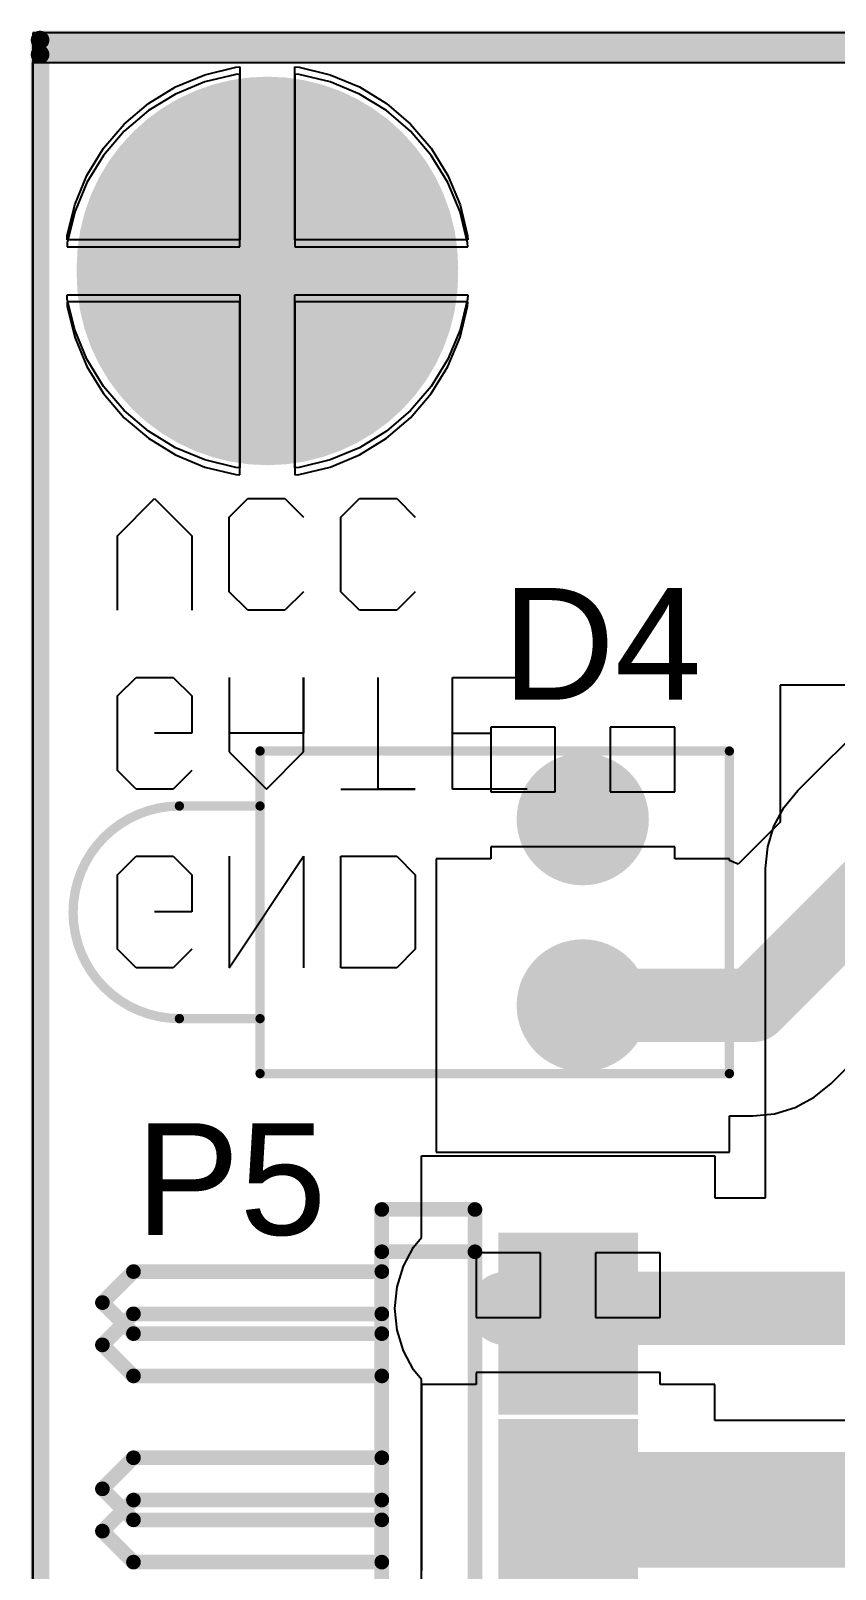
# Model space of a CAD drawing. Header units: millimetres. Extents: x 2158 to 2274, y 1137 to 1278.
# Drawn here: x 2158.13 to 2169.1, y 1156.08 to 1177.06 of the extents above; entities that cross this region are included whole.
import ezdxf

# ---------------------------------------------------------------- set-up
doc = ezdxf.new("R2010")
doc.units = ezdxf.units.MM
for name, color, linetype in [('1', 7, 'Continuous'), ('BottomLayer', 5, 'Continuous'), ('BottomSolder', 6, 'Continuous'), ('Mechanical13', 56, 'Continuous'), ('MultiLayer', 9, 'Continuous'), ('PadHoleLayer', 156, 'Continuous'), ('TopLayer', 1, 'Continuous'), ('TopOverlay', 40, 'Continuous'), ('TopSolder', 216, 'Continuous')]:
    doc.layers.add(name, color=color, linetype=linetype)
doc.styles.get("Standard").update_dxf_attribs({"font": 'arial.ttf'})

# ---------------------------------------------------------------- blocks, each defined once
blk = doc.blocks.new('HDR1X3H_16')
at = {"layer": 'BottomLayer'}
for points in [[(-0.85001862, -0.84999068), (0.8499779799999999, -0.84999068), (-0.85001862, 0.85000592), (0.8499779799999999, 0.85000592)], [(1.68998138, -0.84999068), (3.38997798, -0.84999068), (1.68998138, 0.85000592), (3.38997798, 0.85000592)], [(4.22998138, -0.84999068), (5.929977979999999, -0.84999068), (4.22998138, 0.85000592), (5.929977979999999, 0.85000592)]]:
    blk.add_solid(points, dxfattribs=at)
at = {"layer": 'BottomSolder'}
for points in [[(-0.95161862, -0.9515906799999999), (0.9515779799999999, -0.9515906799999999), (-0.95161862, 0.95160592), (0.9515779799999999, 0.95160592)], [(1.58838138, -0.9515906799999999), (3.49157798, -0.9515906799999999), (1.58838138, 0.95160592), (3.49157798, 0.95160592)], [(4.12838138, -0.9515906799999999), (6.03157798, -0.9515906799999999), (4.12838138, 0.95160592), (6.03157798, 0.95160592)]]:
    blk.add_solid(points, dxfattribs=at)
at = {"layer": 'MultiLayer'}
for points in [[(-0.85001862, -0.84999068), (0.8499779799999999, -0.84999068), (-0.85001862, 0.85000592), (0.8499779799999999, 0.85000592)], [(1.68998138, -0.84999068), (3.38997798, -0.84999068), (1.68998138, 0.85000592), (3.38997798, 0.85000592)], [(4.22998138, -0.84999068), (5.929977979999999, -0.84999068), (4.22998138, 0.85000592), (5.929977979999999, 0.85000592)]]:
    blk.add_solid(points, dxfattribs=at)
at = {"layer": 'PadHoleLayer', "const_width": 0.5999987999999999}
for points in [[(-0.30001972, 7.62e-06, 1), (0.29997908, 7.62e-06, 1)], [(2.23998028, 7.62e-06, 1), (2.83997908, 7.62e-06, 1)], [(4.779980279999999, 7.62e-06, 1), (5.37997908, 7.62e-06, 1)]]:
    blk.add_lwpolyline(points, format="xyb", close=True, dxfattribs=at)
at = {"layer": 'TopLayer'}
for points in [[(-0.85001862, -0.84999068), (0.8499779799999999, -0.84999068), (-0.85001862, 0.85000592), (0.8499779799999999, 0.85000592)], [(1.68998138, -0.84999068), (3.38997798, -0.84999068), (1.68998138, 0.85000592), (3.38997798, 0.85000592)], [(4.22998138, -0.84999068), (5.929977979999999, -0.84999068), (4.22998138, 0.85000592), (5.929977979999999, 0.85000592)]]:
    blk.add_solid(points, dxfattribs=at)
at = {"layer": 'TopOverlay', "const_width": 0.1999996}
for points in [[(-1.27002032, -2.53999238), (-1.27002032, -1.26999238)], [(6.34997968, -1.26999238), (-1.27002032, -1.26999238)], [(6.34997968, -2.53999238), (6.34997968, -1.26999238)], [(6.34997968, -2.53999238), (-1.27002032, -2.53999238)], [(-0.42333672, -5.926625179999999), (-0.42333672, -2.53999238)], [(0.42329608, -5.926625179999999), (0.42329608, -2.53999238)], [(2.11666328, -5.926625179999999), (2.11666328, -2.53999238)], [(2.96329608, -5.926625179999999), (2.96329608, -2.53999238)], [(4.65661248, -5.926625179999999), (4.65661248, -2.53999238)], [(5.503296079999999, -5.926625179999999), (5.503296079999999, -2.53999238)], [(-2.032e-05, -6.34999238), (-0.42333672, -5.926625179999999)], [(-2.032e-05, -6.34999238), (0.42329608, -5.926625179999999)], [(2.53997968, -6.34999238), (2.11666328, -5.926625179999999)], [(2.53997968, -6.34999238), (2.96329608, -5.926625179999999)], [(5.07997968, -6.34999238), (4.65661248, -5.926625179999999)], [(5.07997968, -6.34999238), (5.503296079999999, -5.926625179999999)]]:
    blk.add_lwpolyline(points, dxfattribs=at)
at = {"layer": 'TopOverlay', "const_width": 0.0999998}
for points in [[(-1.32002022, -1.26999238, 1), (-1.22002042, -1.26999238, 1)], [(-1.32002022, -1.26999238, 1), (-1.22002042, -1.26999238, 1)], [(6.299979779999999, -1.26999238, 1), (6.399979579999999, -1.26999238, 1)], [(6.299979779999999, -1.26999238, 1), (6.399979579999999, -1.26999238, 1)], [(-1.32002022, -2.53999238, 1), (-1.22002042, -2.53999238, 1)], [(-1.32002022, -2.53999238, 1), (-1.22002042, -2.53999238, 1)], [(-0.47333662, -2.53999238, 1), (-0.37333682, -2.53999238, 1)], [(0.37329618, -2.53999238, 1), (0.4732959799999999, -2.53999238, 1)], [(2.06666338, -2.53999238, 1), (2.16666318, -2.53999238, 1)], [(2.91329618, -2.53999238, 1), (3.01329598, -2.53999238, 1)], [(4.60661258, -2.53999238, 1), (4.70661238, -2.53999238, 1)], [(5.45329618, -2.53999238, 1), (5.55329598, -2.53999238, 1)], [(6.299979779999999, -2.53999238, 1), (6.399979579999999, -2.53999238, 1)], [(6.299979779999999, -2.53999238, 1), (6.399979579999999, -2.53999238, 1)], [(-0.47333662, -5.926625179999999, 1), (-0.37333682, -5.926625179999999, 1)], [(-0.47333662, -5.926625179999999, 1), (-0.37333682, -5.926625179999999, 1)], [(0.37329618, -5.926625179999999, 1), (0.4732959799999999, -5.926625179999999, 1)], [(0.37329618, -5.926625179999999, 1), (0.4732959799999999, -5.926625179999999, 1)], [(2.06666338, -5.926625179999999, 1), (2.16666318, -5.926625179999999, 1)], [(2.06666338, -5.926625179999999, 1), (2.16666318, -5.926625179999999, 1)], [(2.91329618, -5.926625179999999, 1), (3.01329598, -5.926625179999999, 1)], [(2.91329618, -5.926625179999999, 1), (3.01329598, -5.926625179999999, 1)], [(4.60661258, -5.926625179999999, 1), (4.70661238, -5.926625179999999, 1)], [(4.60661258, -5.926625179999999, 1), (4.70661238, -5.926625179999999, 1)], [(5.45329618, -5.926625179999999, 1), (5.55329598, -5.926625179999999, 1)], [(5.45329618, -5.926625179999999, 1), (5.55329598, -5.926625179999999, 1)], [(-0.05002022, -6.34999238, 1), (0.04997958, -6.34999238, 1)], [(-0.05002022, -6.34999238, 1), (0.04997958, -6.34999238, 1)], [(2.48997978, -6.34999238, 1), (2.58997958, -6.34999238, 1)], [(2.48997978, -6.34999238, 1), (2.58997958, -6.34999238, 1)], [(5.02997978, -6.34999238, 1), (5.12997958, -6.34999238, 1)], [(5.02997978, -6.34999238, 1), (5.12997958, -6.34999238, 1)]]:
    blk.add_lwpolyline(points, format="xyb", close=True, dxfattribs=at)
at = {"layer": 'TopSolder'}
for points in [[(-0.95161862, -0.9515906799999999), (0.9515779799999999, -0.9515906799999999), (-0.95161862, 0.95160592), (0.9515779799999999, 0.95160592)], [(1.58838138, -0.9515906799999999), (3.49157798, -0.9515906799999999), (1.58838138, 0.95160592), (3.49157798, 0.95160592)], [(4.12838138, -0.9515906799999999), (6.03157798, -0.9515906799999999), (4.12838138, 0.95160592), (6.03157798, 0.95160592)]]:
    blk.add_solid(points, dxfattribs=at)
blk = doc.blocks.new('LED_1_17')
at = {"layer": 'BottomLayer', "const_width": 0.7999984}
for points in [[(-0.40000682, 1.27001778, 1), (0.39999158, 1.27001778, 1)], [(-0.40000682, -1.26998222, 1), (0.39999158, -1.26998222, 1)]]:
    blk.add_lwpolyline(points, format="xyb", close=True, dxfattribs=at)
at = {"layer": 'BottomSolder', "const_width": 0.9015983999999999}
for points in [[(-0.45080682, 1.27001778, 1), (0.45079158, 1.27001778, 1)], [(-0.45080682, -1.26998222, 1), (0.45079158, -1.26998222, 1)]]:
    blk.add_lwpolyline(points, format="xyb", close=True, dxfattribs=at)
at = {"layer": 'MultiLayer', "const_width": 0.7999984}
for points in [[(-0.40000682, 1.27001778, 1), (0.39999158, 1.27001778, 1)], [(-0.40000682, -1.26998222, 1), (0.39999158, -1.26998222, 1)]]:
    blk.add_lwpolyline(points, format="xyb", close=True, dxfattribs=at)
at = {"layer": 'PadHoleLayer', "const_width": 0.3999992}
for points in [[(-0.20000722, 1.27001778, 1), (0.19999198, 1.27001778, 1)], [(-0.20000722, -1.26998222, 1), (0.19999198, -1.26998222, 1)]]:
    blk.add_lwpolyline(points, format="xyb", close=True, dxfattribs=at)
at = {"layer": 'TopLayer', "const_width": 0.7999984}
for points in [[(-0.40000682, 1.27001778, 1), (0.39999158, 1.27001778, 1)], [(-0.40000682, -1.26998222, 1), (0.39999158, -1.26998222, 1)]]:
    blk.add_lwpolyline(points, format="xyb", close=True, dxfattribs=at)
at = {"layer": 'TopOverlay', "const_width": 0.127}
for points in [[(-2.00000362, 2.20001338), (-2.00000362, -2.19997782)], [(4.39998358, 2.20001338), (-2.00000362, 2.20001338)], [(4.39998358, 2.20001338), (4.39998358, -2.19997782)], [(5.50000678, 1.45000218), (4.39998358, 1.45000218)], [(5.50000678, -1.45001742), (4.39998358, -1.45001742)], [(4.39998358, -2.19997782), (-2.00000362, -2.19997782)]]:
    blk.add_lwpolyline(points, dxfattribs=at)
at = {"layer": 'TopOverlay', "const_width": 0.0635}
for points in [[(-2.03175362, 2.20001338, 1), (-1.96825362, 2.20001338, 1)], [(-2.03175362, 2.20001338, 1), (-1.96825362, 2.20001338, 1)], [(4.36823358, 2.20001338, 1), (4.43173358, 2.20001338, 1)], [(4.36823358, 2.20001338, 1), (4.43173358, 2.20001338, 1)], [(4.36823358, 1.45000218, 1), (4.43173358, 1.45000218, 1)], [(5.46824916, 1.44999964, 1), (5.531749159999999, 1.44999964, 1)], [(5.46825678, 1.45000218, 1), (5.531756779999999, 1.45000218, 1)], [(4.36823358, -1.45001742, 1), (4.43173358, -1.45001742, 1)], [(5.46824916, -1.44999964, 1), (5.531749159999999, -1.44999964, 1)], [(5.46825678, -1.45001742, 1), (5.531756779999999, -1.45001742, 1)], [(-2.03175362, -2.19997782, 1), (-1.96825362, -2.19997782, 1)], [(-2.03175362, -2.19997782, 1), (-1.96825362, -2.19997782, 1)], [(4.36823358, -2.19997782, 1), (4.43173358, -2.19997782, 1)], [(4.36823358, -2.19997782, 1), (4.43173358, -2.19997782, 1)]]:
    blk.add_lwpolyline(points, format="xyb", close=True, dxfattribs=at)
at = {"layer": 'TopOverlay', "const_width": 0.127}
blk.add_lwpolyline([(5.49999916, 1.44999964, -0.9999999999999999), (5.49999916, -1.44999964)], format="xyb", dxfattribs=at)
at = {"layer": 'TopSolder', "const_width": 0.9015983999999999}
for points in [[(-0.45080682, 1.27001778, 1), (0.45079158, 1.27001778, 1)], [(-0.45080682, -1.26998222, 1), (0.45079158, -1.26998222, 1)]]:
    blk.add_lwpolyline(points, format="xyb", close=True, dxfattribs=at)

msp = doc.modelspace()

# ---------------------------------------------------------------- linework, layer by layer
at = {"layer": '1'}
for p, q in [((2203.060775623062, 1177.034182337791), (2158.160776523062, 1177.034182337791)), ((2158.160776523062, 1177.034182337791), (2158.160776523062, 1137.141181097791)), ((2160.928611983062, 1176.562679597791), (2160.985764523062, 1176.567177937791)), ((2160.985764523062, 1176.567177937791), (2160.985764523062, 1174.209174017791)), ((2161.735765563062, 1174.209174017791), (2161.735765563062, 1176.567177937791)), ((2161.735765563062, 1176.567177937791), (2161.792918103062, 1176.562679597791)), ((2160.106609563062, 1176.295593517791), (2160.507101523062, 1176.461483457791)), ((2160.507101523062, 1176.461483457791), (2160.928611983062, 1176.562679597791)), ((2161.792918103062, 1176.562679597791), (2162.214428563062, 1176.461483457791)), ((2162.214428563062, 1176.461483457791), (2162.614920523062, 1176.295593517791)), ((2159.736998923062, 1176.069096637791), (2160.106609563062, 1176.295593517791)), ((2162.614920523062, 1176.295593517791), (2162.984531163062, 1176.069096637791)), ((2159.407370423062, 1175.787568117791), (2159.736998923062, 1176.069096637791)), ((2162.984531163062, 1176.069096637791), (2163.314159663062, 1175.787568117791)), ((2159.125841903062, 1175.457939617791), (2159.407370423062, 1175.787568117791)), ((2163.314159663062, 1175.787568117791), (2163.595688183062, 1175.457939617791)), ((2158.899345023062, 1175.088328977791), (2159.125841903062, 1175.457939617791)), ((2163.595688183062, 1175.457939617791), (2163.822185063062, 1175.088328977791)), ((2158.733455083062, 1174.687837017791), (2158.899345023062, 1175.088328977791)), ((2163.822185063062, 1175.088328977791), (2163.988075003062, 1174.687837017791)), ((2158.632258943062, 1174.266326557791), (2158.733455083062, 1174.687837017791)), ((2163.988075003062, 1174.687837017791), (2164.089271143062, 1174.266326557791)), ((2158.627760603062, 1174.209174017791), (2158.632258943062, 1174.266326557791)), ((2164.089271143062, 1174.266326557791), (2164.093769483062, 1174.209174017791)), ((2160.985764523062, 1174.209174017791), (2158.627760603062, 1174.209174017791)), ((2164.093769483062, 1174.209174017791), (2161.735765563062, 1174.209174017791)), ((2158.632258943062, 1173.402020437791), (2158.627760603062, 1173.459172977791)), ((2158.627760603062, 1173.459172977791), (2160.985764523062, 1173.459172977791)), ((2160.985764523062, 1173.459172977791), (2160.985764523062, 1171.101169057791)), ((2161.735765563062, 1171.101169057791), (2161.735765563062, 1173.459172977791)), ((2161.735765563062, 1173.459172977791), (2164.093769483062, 1173.459172977791)), ((2164.093769483062, 1173.459172977791), (2164.089271143062, 1173.402020437791)), ((2158.733455083062, 1172.980509977791), (2158.632258943062, 1173.402020437791)), ((2164.089271143062, 1173.402020437791), (2163.988075003062, 1172.980509977791)), ((2158.899345023062, 1172.580018017791), (2158.733455083062, 1172.980509977791)), ((2163.988075003062, 1172.980509977791), (2163.822185063062, 1172.580018017791)), ((2159.125841903062, 1172.210407377791), (2158.899345023062, 1172.580018017791)), ((2163.822185063062, 1172.580018017791), (2163.595688183062, 1172.210407377791)), ((2159.407370423062, 1171.880778877791), (2159.125841903062, 1172.210407377791)), ((2163.595688183062, 1172.210407377791), (2163.314159663062, 1171.880778877791)), ((2159.736998923062, 1171.599250357791), (2159.407370423062, 1171.880778877791)), ((2163.314159663062, 1171.880778877791), (2162.984531163062, 1171.599250357791)), ((2160.106609563062, 1171.372753477791), (2159.736998923062, 1171.599250357791)), ((2162.984531163062, 1171.599250357791), (2162.614920523062, 1171.372753477791)), ((2160.507101523062, 1171.206863537791), (2160.106609563062, 1171.372753477791)), ((2162.614920523062, 1171.372753477791), (2162.214428563062, 1171.206863537791)), ((2168.594984763062, 1166.699973897791), (2173.394970083062, 1171.499956677791)), ((2160.928611983062, 1171.105667397791), (2160.507101523062, 1171.206863537791)), ((2162.214428563062, 1171.206863537791), (2161.792918103062, 1171.105667397791)), ((2160.985764523062, 1171.101169057791), (2160.928611983062, 1171.105667397791)), ((2161.792918103062, 1171.105667397791), (2161.735765563062, 1171.101169057791)), ((2159.314774723062, 1170.172346937791), (2159.822609623062, 1170.680181837791)), ((2159.822609623062, 1170.680181837791), (2160.330447063062, 1170.172346937791)), ((2160.838281963062, 1170.426263117791), (2161.092200683062, 1170.680181837791)), ((2161.092200683062, 1170.680181837791), (2161.600035583062, 1170.680181837791)), ((2161.600035583062, 1170.680181837791), (2161.853954303062, 1170.426263117791)), ((2162.361789203062, 1170.426263117791), (2162.615707923062, 1170.680181837791)), ((2162.615707923062, 1170.680181837791), (2163.123542823062, 1170.680181837791)), ((2163.123542823062, 1170.680181837791), (2163.377461543062, 1170.426263117791)), ((2160.838281963062, 1169.410593317791), (2160.838281963062, 1170.426263117791)), ((2162.361789203062, 1169.410593317791), (2162.361789203062, 1170.426263117791)), ((2159.314774723062, 1169.156674597791), (2159.314774723062, 1170.172346937791)), ((2160.330447063062, 1170.172346937791), (2160.330447063062, 1169.156674597791)), ((2161.092200683062, 1169.156674597791), (2160.838281963062, 1169.410593317791)), ((2161.853954303062, 1169.410593317791), (2161.600035583062, 1169.156674597791)), ((2162.615707923062, 1169.156674597791), (2162.361789203062, 1169.410593317791)), ((2163.377461543062, 1169.410593317791), (2163.123542823062, 1169.156674597791)), ((2161.600035583062, 1169.156674597791), (2161.092200683062, 1169.156674597791)), ((2163.123542823062, 1169.156674597791), (2162.615707923062, 1169.156674597791)), ((2159.314774723062, 1167.988454937791), (2159.568693443062, 1168.242373657791)), ((2159.568693443062, 1168.242373657791), (2160.076528343062, 1168.242373657791)), ((2160.076528343062, 1168.242373657791), (2160.330447063062, 1167.988454937791)), ((2160.838281963062, 1168.242373657791), (2160.838281963062, 1167.226701317791)), ((2161.853954303062, 1167.226701317791), (2161.853954303062, 1168.242373657791)), ((2161.853954303062, 1168.242373657791), (2161.853954303062, 1167.480620037791)), ((2162.869624103062, 1166.718866417791), (2162.869624103062, 1168.242373657791)), ((2163.885296443062, 1166.718866417791), (2163.885296443062, 1168.242373657791)), ((2163.885296443062, 1168.242373657791), (2164.900968783062, 1168.242373657791)), ((2159.314774723062, 1166.972785137791), (2159.314774723062, 1167.988454937791)), ((2160.330447063062, 1167.988454937791), (2160.330447063062, 1167.480620037791)), ((2160.330447063062, 1167.480620037791), (2159.822609623062, 1167.480620037791)), ((2161.853954303062, 1167.480620037791), (2160.838281963062, 1167.480620037791)), ((2163.885296443062, 1167.480620037791), (2164.393131343062, 1167.480620037791)), ((2160.838281963062, 1167.226701317791), (2161.346116863062, 1166.718866417791)), ((2161.346116863062, 1166.718866417791), (2161.853954303062, 1167.226701317791)), ((2159.568693443062, 1166.718866417791), (2159.314774723062, 1166.972785137791)), ((2160.330447063062, 1166.972785137791), (2160.076528343062, 1166.718866417791)), ((2160.076528343062, 1166.718866417791), (2159.568693443062, 1166.718866417791)), ((2162.361789203062, 1166.718866417791), (2163.377461543062, 1166.718866417791)), ((2163.377461543062, 1166.718866417791), (2162.869624103062, 1166.718866417791)), ((2164.900968783062, 1166.718866417791), (2163.885296443062, 1166.718866417791)), ((2168.407537843062, 1166.471569477791), (2168.594984763062, 1166.699973897791)), ((2168.268251863062, 1166.210985797791), (2168.407537843062, 1166.471569477791)), ((2168.182481143062, 1165.928232997791), (2168.268251863062, 1166.210985797791)), ((2168.153520063062, 1165.634182277791), (2168.182481143062, 1165.928232997791)), ((2159.314774723062, 1165.550646757791), (2159.568693443062, 1165.804565477791)), ((2159.568693443062, 1165.804565477791), (2160.076528343062, 1165.804565477791)), ((2160.076528343062, 1165.804565477791), (2160.330447063062, 1165.550646757791)), ((2160.838281963062, 1165.804565477791), (2160.838281963062, 1164.281058237791)), ((2160.838281963062, 1164.281058237791), (2161.853954303062, 1165.804565477791)), ((2161.853954303062, 1165.804565477791), (2161.853954303062, 1164.281058237791)), ((2162.361789203062, 1164.281058237791), (2162.361789203062, 1165.804565477791)), ((2162.361789203062, 1165.804565477791), (2163.123542823062, 1165.804565477791)), ((2163.123542823062, 1165.804565477791), (2163.377461543062, 1165.550646757791)), ((2159.314774723062, 1164.534976957791), (2159.314774723062, 1165.550646757791)), ((2160.330447063062, 1165.550646757791), (2160.330447063062, 1165.042811857791)), ((2163.377461543062, 1165.550646757791), (2163.377461543062, 1164.534976957791)), ((2168.153520063062, 1161.141458217791), (2168.153520063062, 1165.634182277791)), ((2160.330447063062, 1165.042811857791), (2159.822609623062, 1165.042811857791)), ((2159.568693443062, 1164.281058237791), (2159.314774723062, 1164.534976957791)), ((2160.330447063062, 1164.534976957791), (2160.076528343062, 1164.281058237791)), ((2163.377461543062, 1164.534976957791), (2163.123542823062, 1164.281058237791)), ((2160.076528343062, 1164.281058237791), (2159.568693443062, 1164.281058237791)), ((2163.123542823062, 1164.281058237791), (2162.361789203062, 1164.281058237791)), ((2163.460781163062, 1160.601266257791), (2163.460781163062, 1161.714162177791)), ((2163.460781163062, 1161.714162177791), (2167.460783323062, 1161.714162177791)), ((2167.460783323062, 1161.714162177791), (2167.460783323062, 1161.141458217791)), ((2167.460783323062, 1161.141458217791), (2168.153520063062, 1161.141458217791)), ((2163.215071723062, 1160.211002877791), (2163.354357703062, 1160.471589097791)), ((2163.354357703062, 1160.471589097791), (2163.460781163062, 1160.601266257791)), ((2163.129301003062, 1159.928252617791), (2163.215071723062, 1160.211002877791)), ((2163.100339923062, 1159.634201897791), (2163.129301003062, 1159.928252617791)), ((2163.129301003062, 1159.340151177791), (2163.100339923062, 1159.634201897791)), ((2163.215071723062, 1159.057400917791), (2163.129301003062, 1159.340151177791)), ((2163.354357703062, 1158.796814697791), (2163.215071723062, 1159.057400917791)), ((2163.460781163062, 1158.667137537791), (2163.354357703062, 1158.796814697791)), ((2163.460781163062, 1157.714160017791), (2163.460781163062, 1158.667137537791)), ((2163.460781163062, 1155.174160017791), (2163.460781163062, 1157.714160017791))]:
    msp.add_line(p, q, dxfattribs=at)
for points, const_width in [([(2158.260776323062, 1176.934182537791), (2158.260778863062, 1176.934179997791)], 0.254), ([(2158.260776323062, 1176.934182537791), (2158.260776323062, 1137.034181057791)], 0.254), ([(2158.260778863062, 1176.934179997791), (2273.660776663062, 1176.934179997791)], 0.254), ([(2165.460782243062, 1159.714161097791), (2165.540741443062, 1159.634201897791)], 1.00000054), ([(2164.607596243062, 1159.634201897791), (2165.540741443062, 1159.634201897791)], 1.00000054), ([(2165.540741443062, 1159.634201897791), (2169.660776383062, 1159.634201897791)], 1.00000054), ([(2165.460782243062, 1157.174161097791), (2170.011395443062, 1157.174161097791)], 1.00000054)]:
    msp.add_lwpolyline(points, dxfattribs=dict(at, const_width=const_width))
for points, const_width in [([(2158.197276323062, 1176.934182537791, -1), (2158.324276323062, 1176.934182537791, -1)], 0.127), ([(2158.197276323062, 1176.934182537791, -1), (2158.324276323062, 1176.934182537791, -1)], 0.127), ([(2158.197278863062, 1176.934179997791, -1), (2158.324278863062, 1176.934179997791, -1)], 0.127), ([(2158.197278863062, 1176.934179997791, -1), (2158.324278863062, 1176.934179997791, -1)], 0.127), ([(2160.059965003062, 1173.834173497791, -1), (2162.661565083062, 1173.834173497791, -1)], 2.60160008), ([(2160.059965003062, 1173.834173497791, -1), (2162.661565083062, 1173.834173497791, -1)], 2.60160008), ([(2160.110765003062, 1173.834173497791, -1), (2162.610765083062, 1173.834173497791, -1)], 2.50000008), ([(2160.110765003062, 1173.834173497791, -1), (2162.610765083062, 1173.834173497791, -1)], 2.50000008), ([(2160.110765003062, 1173.834173497791, -1), (2162.610765083062, 1173.834173497791, -1)], 2.50000008), ([(2165.210782743062, 1159.714161097791, -1), (2165.710781743062, 1159.714161097791, -1)], 0.499999), ([(2164.357596743062, 1159.634201897791, -1), (2164.857595743062, 1159.634201897791, -1)], 0.499999), ([(2165.290741943062, 1159.634201897791, -1), (2165.790740943062, 1159.634201897791, -1)], 0.499999), ([(2165.290741943062, 1159.634201897791, -1), (2165.790740943062, 1159.634201897791, -1)], 0.499999), ([(2165.290741943062, 1159.634201897791, -1), (2165.790740943062, 1159.634201897791, -1)], 0.499999), ([(2165.210782743062, 1157.174161097791, -1), (2165.710781743062, 1157.174161097791, -1)], 0.499999)]:
    msp.add_lwpolyline(points, format="xyb", close=True, dxfattribs=dict(at, const_width=const_width))
at = {"layer": 'BottomLayer'}
for p, q in [((2158.160776523062, 1136.737325035554), (2158.160776523062, 1176.630326275555)), ((2158.160776523062, 1176.630326275555), (2192.060774763062, 1176.630326275555)), ((2160.507101523062, 1176.364627035555), (2160.106609563062, 1176.198737095555)), ((2160.928611983062, 1176.465823175555), (2160.507101523062, 1176.364627035555)), ((2160.985764523062, 1176.470321515555), (2160.928611983062, 1176.465823175555)), ((2160.985764523062, 1174.112317595554), (2160.985764523062, 1176.470321515555)), ((2161.792918103062, 1176.465823175555), (2161.735765563062, 1176.470321515555)), ((2161.735765563062, 1176.470321515555), (2161.735765563062, 1174.112317595554)), ((2162.214428563062, 1176.364627035555), (2161.792918103062, 1176.465823175555)), ((2162.614920523062, 1176.198737095555), (2162.214428563062, 1176.364627035555)), ((2160.106609563062, 1176.198737095555), (2159.736998923062, 1175.972240215555)), ((2162.984531163062, 1175.972240215555), (2162.614920523062, 1176.198737095555)), ((2159.736998923062, 1175.972240215555), (2159.407370423062, 1175.690711695555)), ((2163.314159663062, 1175.690711695555), (2162.984531163062, 1175.972240215555)), ((2159.407370423062, 1175.690711695555), (2159.125841903062, 1175.361083195555)), ((2163.595688183062, 1175.361083195555), (2163.314159663062, 1175.690711695555)), ((2159.125841903062, 1175.361083195555), (2158.899345023062, 1174.991472555555)), ((2163.822185063062, 1174.991472555555), (2163.595688183062, 1175.361083195555)), ((2158.899345023062, 1174.991472555555), (2158.733455083062, 1174.590980595555)), ((2163.988075003062, 1174.590980595555), (2163.822185063062, 1174.991472555555)), ((2158.733455083062, 1174.590980595555), (2158.632258943062, 1174.169470135555)), ((2164.089271143062, 1174.169470135555), (2163.988075003062, 1174.590980595555)), ((2158.632258943062, 1174.169470135555), (2158.627760603062, 1174.112317595554)), ((2158.627760603062, 1174.112317595554), (2160.985764523062, 1174.112317595554)), ((2161.735765563062, 1174.112317595554), (2164.093769483062, 1174.112317595554)), ((2164.093769483062, 1174.112317595554), (2164.089271143062, 1174.169470135555)), ((2160.985764523062, 1173.362316555555), (2158.627760603062, 1173.362316555555)), ((2158.627760603062, 1173.362316555555), (2158.632258943062, 1173.305164015555)), ((2158.632258943062, 1173.305164015555), (2158.733455083062, 1172.883653555554)), ((2160.985764523062, 1171.004312635554), (2160.985764523062, 1173.362316555555)), ((2164.093769483062, 1173.362316555555), (2161.735765563062, 1173.362316555555)), ((2161.735765563062, 1173.362316555555), (2161.735765563062, 1171.004312635554)), ((2163.988075003062, 1172.883653555554), (2164.089271143062, 1173.305164015555)), ((2164.089271143062, 1173.305164015555), (2164.093769483062, 1173.362316555555)), ((2158.733455083062, 1172.883653555554), (2158.899345023062, 1172.483161595555)), ((2163.822185063062, 1172.483161595555), (2163.988075003062, 1172.883653555554)), ((2158.899345023062, 1172.483161595555), (2159.125841903062, 1172.113550955555)), ((2163.595688183062, 1172.113550955555), (2163.822185063062, 1172.483161595555)), ((2159.125841903062, 1172.113550955555), (2159.407370423062, 1171.783922455555)), ((2163.314159663062, 1171.783922455555), (2163.595688183062, 1172.113550955555)), ((2159.407370423062, 1171.783922455555), (2159.736998923062, 1171.502393935555)), ((2162.984531163062, 1171.502393935555), (2163.314159663062, 1171.783922455555)), ((2159.736998923062, 1171.502393935555), (2160.106609563062, 1171.275897055555)), ((2162.614920523062, 1171.275897055555), (2162.984531163062, 1171.502393935555)), ((2160.106609563062, 1171.275897055555), (2160.507101523062, 1171.110007115554)), ((2160.507101523062, 1171.110007115554), (2160.928611983062, 1171.008810975555)), ((2161.792918103062, 1171.008810975555), (2162.214428563062, 1171.110007115554)), ((2162.214428563062, 1171.110007115554), (2162.614920523062, 1171.275897055555)), ((2160.928611983062, 1171.008810975555), (2160.985764523062, 1171.004312635554)), ((2161.735765563062, 1171.004312635554), (2161.792918103062, 1171.008810975555)), ((2172.350791323062, 1168.137333355555), (2168.350789163062, 1168.137333355555)), ((2168.350789163062, 1168.137333355555), (2168.350789163062, 1166.268914435555)), ((2165.285781323062, 1167.561309615555), (2164.406781303062, 1167.561309615555)), ((2164.406781303062, 1167.561309615555), (2164.406781303062, 1166.682309595555)), ((2165.285781323062, 1166.682309595555), (2165.285781323062, 1167.561309615555)), ((2166.914782383062, 1167.561309615555), (2166.035782363062, 1167.561309615555)), ((2166.035782363062, 1167.561309615555), (2166.035782363062, 1166.682309595555)), ((2166.914782383062, 1166.682309595555), (2166.914782383062, 1167.561309615555)), ((2164.406781303062, 1166.682309595555), (2165.285781323062, 1166.682309595555)), ((2166.035782363062, 1166.682309595555), (2166.914782383062, 1166.682309595555)), ((2168.350789163062, 1166.268914435555), (2167.778115683062, 1165.696240955555)), ((2166.914782383062, 1165.932308555555), (2164.406781303062, 1165.932308555555)), ((2164.406781303062, 1165.932308555555), (2164.406781303062, 1165.767310155554)), ((2166.914782383062, 1165.767310155554), (2166.914782383062, 1165.932308555555)), ((2164.406781303062, 1165.767310155554), (2163.660780763062, 1165.767310155554)), ((2163.660780763062, 1165.767310155554), (2163.660780763062, 1161.767307995555)), ((2167.660782923062, 1165.767310155554), (2166.914782383062, 1165.767310155554)), ((2167.660782923062, 1165.744843855555), (2167.660782923062, 1165.767310155554)), ((2167.778115683062, 1165.696240955555), (2167.660782923062, 1165.744843855555)), ((2169.046558663062, 1162.701517455554), (2170.482372403062, 1164.137331195555)), ((2168.557570563062, 1162.374784555554), (2168.818154243062, 1162.514070535555)), ((2168.818154243062, 1162.514070535555), (2169.046558663062, 1162.701517455554)), ((2168.274817763062, 1162.289013835555), (2168.557570563062, 1162.374784555554)), ((2167.660782923062, 1161.767307995555), (2167.660782923062, 1162.260052755555)), ((2167.660782923062, 1162.260052755555), (2167.980767043062, 1162.260052755555)), ((2167.980767043062, 1162.260052755555), (2168.274817763062, 1162.289013835555)), ((2163.660780763062, 1161.767307995555), (2167.660782923062, 1161.767307995555)), ((2165.085781723062, 1160.391346815554), (2164.206781703062, 1160.391346815554)), ((2164.206781703062, 1160.391346815554), (2164.206781703062, 1159.512346795555)), ((2165.085781723062, 1159.512346795555), (2165.085781723062, 1160.391346815554)), ((2166.714782783062, 1160.391346815554), (2165.835782763062, 1160.391346815554)), ((2165.835782763062, 1160.391346815554), (2165.835782763062, 1159.512346795555)), ((2166.714782783062, 1159.512346795555), (2166.714782783062, 1160.391346815554)), ((2164.206781703062, 1159.512346795555), (2165.085781723062, 1159.512346795555)), ((2165.835782763062, 1159.512346795555), (2166.714782783062, 1159.512346795555)), ((2165.460782243062, 1158.762345755555), (2164.206781703062, 1158.762345755555)), ((2164.206781703062, 1158.762345755555), (2164.206781703062, 1158.597347355555)), ((2166.714782783062, 1158.762345755555), (2165.460782243062, 1158.762345755555)), ((2166.714782783062, 1158.597347355555), (2166.714782783062, 1158.762345755555)), ((2164.206781703062, 1158.597347355555), (2163.460781163062, 1158.597347355555)), ((2163.460781163062, 1158.597347355555), (2163.460781163062, 1156.057347355555)), ((2167.460783323062, 1158.597347355555), (2166.714782783062, 1158.597347355555)), ((2167.460783323062, 1158.104602595555), (2167.460783323062, 1158.597347355555)), ((2169.520763963062, 1158.104602595555), (2167.460783323062, 1158.104602595555))]:
    msp.add_line(p, q, dxfattribs=at)
for points, const_width in [([(2160.110765003062, 1173.737317075555, 1), (2162.610765083062, 1173.737317075555, 1)], 2.50000008), ([(2165.410782343062, 1163.767309075555, 1), (2165.910781343062, 1163.767309075555, 1)], 0.499999), ([(2167.730767543062, 1163.767309075555, 1), (2168.230766543062, 1163.767309075555, 1)], 0.499999), ([(2167.730767543062, 1163.767309075555, 1), (2168.230766543062, 1163.767309075555, 1)], 0.499999), ([(2165.210782743062, 1156.597346275555, 1), (2165.710781743062, 1156.597346275555, 1)], 0.499999)]:
    msp.add_lwpolyline(points, format="xyb", close=True, dxfattribs=dict(at, const_width=const_width))
at = {"layer": 'BottomLayer', "const_width": 1.00000054}
for points in [[(2167.980767043062, 1163.767309075555), (2170.350790243062, 1166.137332275555)], [(2165.660781843062, 1163.767309075555), (2167.980767043062, 1163.767309075555)], [(2165.460782243062, 1156.597346275555), (2170.011395443062, 1156.597346275555)]]:
    msp.add_lwpolyline(points, dxfattribs=at)
at = {"layer": 'BottomSolder', "const_width": 2.60160008}
msp.add_lwpolyline([(2160.059965003062, 1173.737317075555, 1), (2162.661565083062, 1173.737317075555, 1)], format="xyb", close=True, dxfattribs=at)
at = {"layer": 'Mechanical13', "const_width": 0.254}
for points in [[(2158.260776323062, 1176.737326315555), (2273.660776663062, 1176.737326315555)], [(2158.260776323062, 1136.837324835555), (2158.260776323062, 1176.737326315555)]]:
    msp.add_lwpolyline(points, dxfattribs=at)
at = {"layer": 'Mechanical13', "const_width": 0.127}
msp.add_lwpolyline([(2158.197276323062, 1176.737326315555, 1), (2158.324276323062, 1176.737326315555, 1)], format="xyb", close=True, dxfattribs=at)
msp.add_lwpolyline([(2158.197276323062, 1176.737326315555, 1), (2158.324276323062, 1176.737326315555, 1)], format="xyb", close=True, dxfattribs=at)
at = {"layer": 'MultiLayer', "const_width": 2.50000008}
msp.add_lwpolyline([(2160.110765003062, 1173.737317075555, 1), (2162.610765083062, 1173.737317075555, 1)], format="xyb", close=True, dxfattribs=at)
at = {"layer": 'TopLayer', "const_width": 2.50000008}
msp.add_lwpolyline([(2160.110765003062, 1173.737317075555, 1), (2162.610765083062, 1173.737317075555, 1)], format="xyb", close=True, dxfattribs=at)
at = {"layer": 'TopSolder', "const_width": 2.60160008}
msp.add_lwpolyline([(2160.059965003062, 1173.737317075555, 1), (2162.661565083062, 1173.737317075555, 1)], format="xyb", close=True, dxfattribs=at)

# ---------------------------------------------------------------- block references
for name, p, rotation in [('LED_1_17', (2165.660774223062, 1165.037326855555), 180), ('HDR1X3H_16', (2165.460774623062, 1159.137325955555), 270)]:
    msp.add_blockref(name, p, dxfattribs=dict(rotation=rotation))
at = {"layer": '1', "xscale": -1, "rotation": 270}
msp.add_blockref('HDR1X3H_16', (2165.460774623062, 1154.634181417791), dxfattribs=at)

# ---------------------------------------------------------------- texts
at = {"layer": 'TopOverlay'}
for s, p in [('D4', (2164.560773883062, 1167.937326135554)), ('P5', (2159.560776263062, 1160.637325495554))]:
    msp.add_text(s, height=1.524, dxfattribs=at).set_placement(p)

doc.saveas('drawing.dxf')
